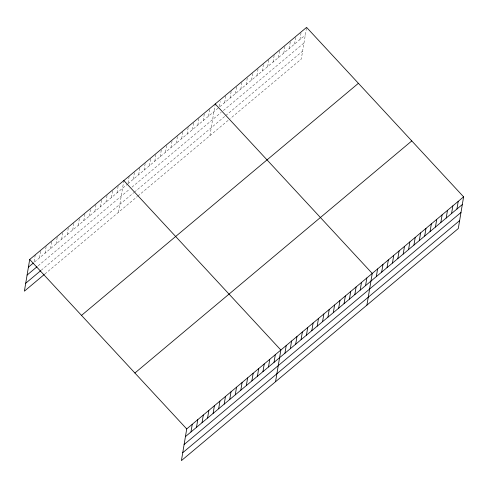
<?xml version="1.0" encoding="UTF-8"?>
<svg xmlns="http://www.w3.org/2000/svg" width="488" height="488" viewBox="0 0 488 488"><rect width="100%" height="100%" fill="white"/><g stroke="black" fill="none" stroke-linecap="round" stroke-linejoin="round"><path stroke-width="0.37" stroke-dasharray="2.44 1.83" d="M35.24 254.827L33.953 262.514L127.392 184.189M39.491 257.871L40.778 250.185M45.03 253.229L46.317 245.543M50.569 248.587L51.734 241.603M56.108 243.945L57.389 236.259M61.64 239.303L62.928 231.617M67.179 234.661L68.35 227.676M72.718 230.019L74.005 222.333M78.257 225.377L79.422 218.392M83.796 220.735L84.961 213.75M89.334 216.093L90.616 208.413M94.867 211.45L96.038 204.466M100.406 206.808L101.693 199.128M105.945 202.166L107.232 194.486M111.484 197.524L112.771 189.844M117.022 192.882L118.303 185.202M118.541 212.243L123.726 181.255M128.051 183.037L129.216 176.052M133.309 179.23L134.59 171.55M138.683 174.728L139.849 167.744M144.058 170.221L145.229 163.236M149.432 165.719L150.603 158.734M154.806 161.211L156.093 153.525M160.18 156.703L161.467 149.023M165.554 152.201L166.725 145.217M170.934 147.693L172.099 140.709M176.308 143.191L177.589 135.505M181.682 138.683L182.969 131.004M187.056 134.182L188.344 126.496M192.431 129.674L193.602 122.689M197.805 125.166L198.976 118.181M203.179 120.664L204.466 112.978M208.553 116.156L209.84 108.476M209.913 135.652L215.214 103.968M219.423 106.451L220.24 101.559M224.681 102.645L225.846 95.66M230.055 98.137L231.227 91.152M235.429 93.635L236.601 86.644M240.804 89.127L242.091 81.441M246.178 84.619L247.349 77.635M251.552 80.117L252.839 72.431M256.932 75.609L258.213 67.93M262.306 71.108L263.471 64.123M267.68 66.6L268.967 58.92M273.054 62.098L274.341 54.412M278.428 57.59L279.716 49.904M283.803 53.082L284.974 46.098M289.177 48.58L290.348 41.596M294.551 44.072L295.838 36.393M299.931 39.571L301.212 31.885M306.47 28.078L301.285 59.066L230.336 118.535M127.935 183.738L218.77 107.598M219.844 106.695L305.305 35.063M38.168 265.789L129.832 188.954M131.98 187.154L221.204 112.368M223.358 110.562L303.975 42.987M41.23 270.236L133.84 192.607M134.377 192.156L225.212 116.022M225.749 115.571L302.615 51.142M44.89 273.981L137.354 196.475M137.891 196.024L228.189 120.335"/><path stroke-width="0.73" d="M463.6 196.847L186.715 428.934L181.414 460.617L458.299 228.53L463.6 196.847L306.586 27.383L29.701 259.47L24.4 291.153L44.335 274.445M190.967 431.978L192.254 424.292M196.505 427.335L197.786 419.65M202.038 422.693L203.325 415.007M207.577 418.051L208.864 410.365M213.116 413.409L214.403 405.729M218.654 408.767L219.942 401.087M224.193 404.125L225.474 396.445M229.732 399.483L231.013 391.803M235.265 394.841L236.552 387.161M240.804 390.199L242.091 382.519M246.342 385.557L247.629 377.877M251.881 380.915L253.168 373.235M257.42 376.279L258.701 368.592M262.953 371.636L264.24 363.95M268.491 366.994L269.779 359.308M274.03 362.352L275.317 354.666M275.555 381.707L280.856 350.024L123.842 180.56M284.943 353.202L286.23 345.522M290.317 348.7L291.604 341.014M295.691 344.192L296.978 336.506M301.065 339.685L302.353 332.005M306.446 335.183L307.727 327.497M311.82 330.675L313.101 322.995M317.194 326.173L318.481 318.487M322.568 321.665L323.855 313.985M327.942 317.163L329.229 309.477M333.316 312.655L334.603 304.969M338.69 308.154L339.977 300.468M344.064 303.646L345.351 295.96M349.445 299.138L350.726 291.458M354.819 294.636L356.1 286.95M360.193 290.128L361.48 282.448M365.567 285.626L366.854 277.94M366.927 305.122L372.228 273.439L215.214 103.968M376.315 276.617L377.602 268.931M381.689 272.109L382.976 264.423M387.063 267.601L388.35 259.921M392.444 263.099L393.725 255.413M397.818 258.591L399.099 250.911M403.192 254.089L404.479 246.403M408.566 249.581L409.853 241.902M413.94 245.08L415.227 237.394M419.314 240.572L420.601 232.886M424.688 236.064L425.975 228.384M430.062 231.562L431.349 223.876M435.442 227.054L436.723 219.374M440.816 222.552L442.097 214.866M446.191 218.044L447.478 210.365M451.565 213.543L452.852 205.857M456.939 209.035L458.226 201.349M28.414 267.156L33.398 262.977M27.09 275.073L37.057 266.716M25.724 283.235L40.675 270.7M81.514 315.394L358.405 83.302M134.901 373.009L411.787 140.922M185.428 436.62L462.313 204.527M184.104 444.537L460.989 212.451M182.738 452.699L459.623 220.613M29.701 259.47L186.715 428.934"/></g></svg>
